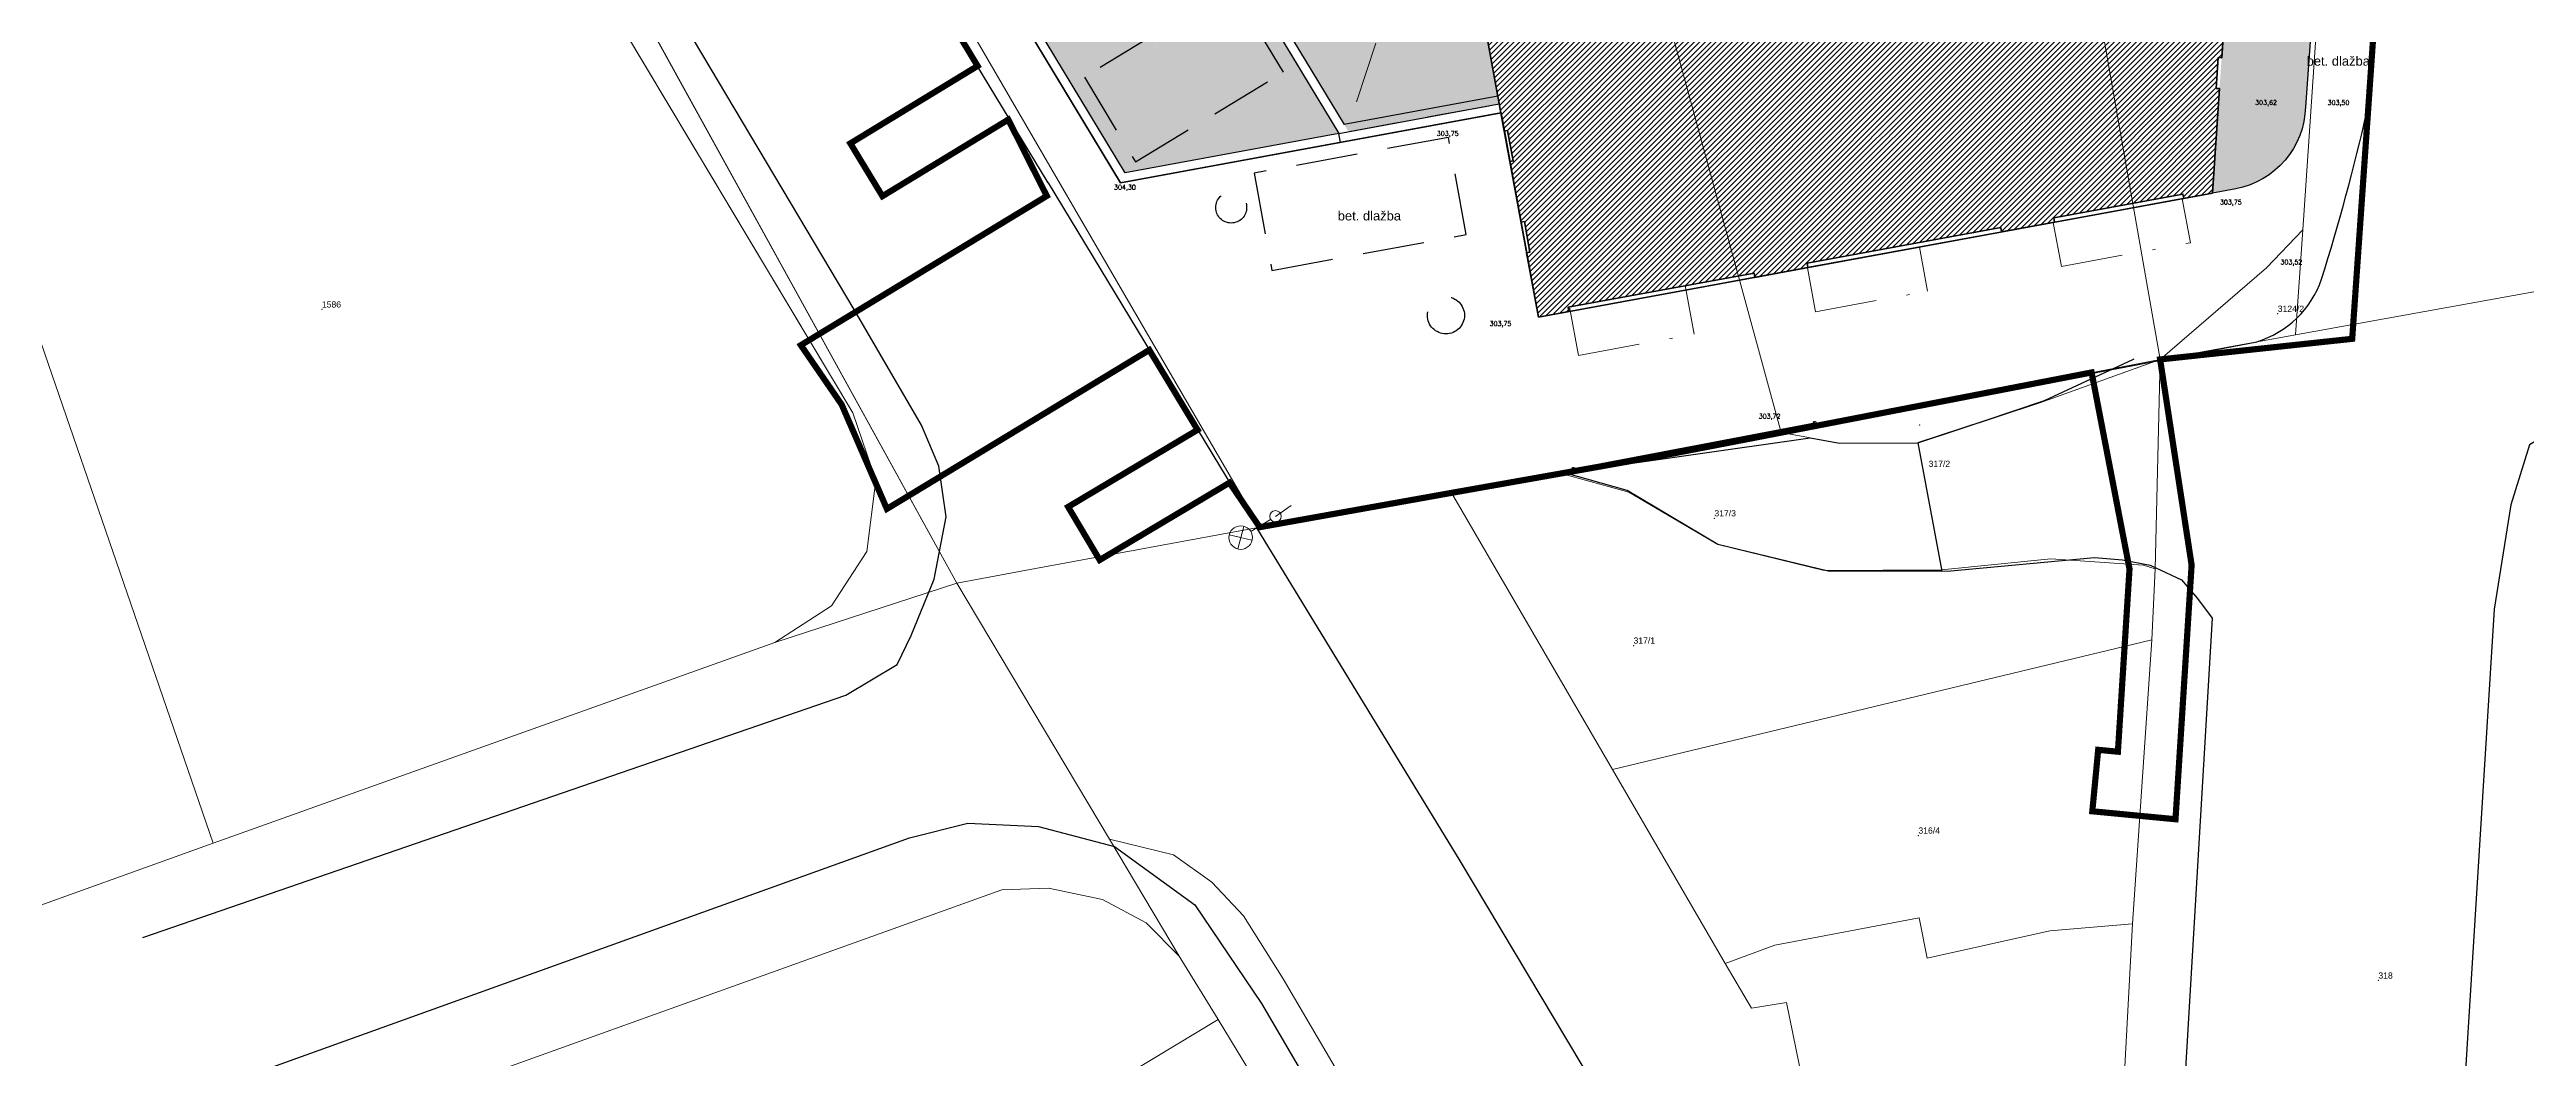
# Model space of a CAD drawing. Header units: metres. Extents: x -741772 to -729469, y -1051765 to -1042288.
# Drawn here: x -741445.2 to -741365, y -1051425.6 to -1051392.9 of the extents above; entities that cross this region are included whole.
import ezdxf
from ezdxf.enums import TextEntityAlignment as Align

# ---------------------------------------------------------------- set-up
doc = ezdxf.new("R2010")
doc.units = ezdxf.units.M
doc.header["$LTSCALE"] = 4
doc.header["$MEASUREMENT"] = 0
doc.linetypes.add('DASHED', pattern=[0.75, 0.5, -0.25])
doc.linetypes.add('ČERCHOVANÁ', pattern=[1, 0.5, -0.25, 0, -0.25])
for name, color, linetype, lineweight in [('_mobiliar VO_stavajici', 253, 'Continuous', 13), ('_navrhovany stav objekty', 253, 'Continuous', 25), ('_navrhovany stav ploch', 253, 'Continuous', 25), ('_navrhovany stav podzemni', 253, 'DASHED', 25), ('ABMV_popisky', 7, 'Continuous', 15), ('ABMV_popisky objektu', 7, 'Continuous', 9), ('ABMV_popisky povrchu', 250, 'Continuous', 9), ('ABMV_TERASY_ODVODNENI', 7, 'Continuous', 13), ('VO_TRASA_ZEMNI', 250, 'El_vedeni_podz', 20)]:
    doc.layers.add(name, color=color, linetype=linetype, lineweight=lineweight)
for name, color, linetype, lineweight, true_color in [('ABMV_popisy vysek', 251, 'Continuous', 15, 0x505050), ('Katastr_1', 7, 'Continuous', 13, 0xafbfcf), ('Katastr_2', 7, 'Continuous', 13, 0xafbfcf), ('ZELEN-NAVRH-NA KONSTRUKCI', 7, 'Continuous', 15, 0xadbb3e)]:
    doc.layers.add(name, color=color, linetype=linetype, lineweight=lineweight, true_color=true_color)
doc.layers.add('ABMV_sachty', color=6, linetype='Continuous')
doc.layers.add('POLOHOPIS', color=252, linetype='Continuous')
doc.layers.add('ZELEN-NAVRH', color=7, linetype='Continuous', true_color=0x868970)
doc.layers.add('ŘEŠENÉ ÚZEMÍ', color=7, linetype='DASHED', true_color=0xd1490a)
doc.styles.add('CARY', font='simplex.shx', dxfattribs={"height": 1.5})
doc.styles.get("Standard").update_dxf_attribs({"font": 'arial.ttf'})
doc.linetypes.add('El_vedeni_podz', pattern='A,35,-15,[107,cadkon.shx,S=5,R=0,X=0,Y=0],-50', length=100)
pattern_1 = [(50, (0, 0), (1.0758902739, -0.0941282025), [0.1125, -1.2375]), (355, (0, 0), (-0.2081270004, 1.12828820055), [0.09, -0.99]), (100.45144446, (0.0897, -0.0078), (0.8677632701, 1.03415998645), [0.095610288, -1.051713168]), (46.1842, (0, 0.3), (1.600861996, -0.2482789212), [0.16875, -1.85625]), (96.63563549, (0.1334, 0.2793), (1.4019929185, 1.4611779012), [0.143415513, -1.57757064]), (351.18416399, (0, 0.3), (1.4019929176, 1.4611779004), [0.135, -1.4850000015]), (21, (0.15, 0.225), (0.8953605782, -0.603928336), [0.1125, -1.2375]), (326, (0.15, 0.225), (0.3649729979, 1.0877250676), [0.09, -0.99]), (71.45144474, (0.2246, 0.1747), (1.2603335651, 0.4837967292), [0.095610285, -1.051713168]), (37.5, (0, 0), (0.01823978298, 0.49934078075), [0, -0.978, 0, -1.005, 0, -0.99375]), (7.5, (0, 0), (0.39460430616, 0.59161756782), [0, -0.573, 0, -0.9555, 0, -0.37875]), (327.5, (-0.3345, 0), (0.80073365426, -0.0338323076), [0, -0.375, 0, -1.17, 0, -1.5525]), (317.5, (-0.4845, 0), (0.874779254, 0.1501574735), [0, -0.4875, 0, -0.777, 0, -1.1025])]

# ---------------------------------------------------------------- blocks, each defined once
blk = doc.blocks.new('katastr nemovistosti')
at = {"layer": 'Katastr_1'}
for p, q in [((29.17, 5.43), (17.41, 72.43)), ((17.41, 72.43), (29.17, 5.43)), ((16.89, 3.06), (-1.69, 71.08)), ((37.75, 67.96), (33.79, 9.63)), ((8.3, 34.5), (16.89, 3.06)), ((-29.48, 30.94), (-13.18, 3.7)), ((33.79, 9.63), (35.24, 30.98)), ((-2.48, 4.26), (-13.49, 23.2)), ((-33.9, -10.23), (-44.91, 21.73)), ((-44.91, 21.73), (-33.9, -10.23)), ((33.79, 9.63), (32.62, 8.4)), ((32.62, 8.4), (33.79, 9.63)), ((33.79, 9.63), (33.56, 6.23)), ((33.56, 6.23), (33.79, 9.63)), ((32.62, 8.4), (29.17, 5.43)), ((29.17, 5.43), (32.62, 8.4)), ((33.56, 6.23), (44.8, 8.26)), ((44.8, 8.26), (33.56, 6.23)), ((29.17, 5.43), (33.56, 6.23)), ((33.56, 6.23), (29.17, 5.43)), ((16.89, 3.06), (29.17, 5.43)), ((29.17, 5.43), (16.89, 3.06)), ((25.27, 4.02), (29.17, 5.43)), ((29.17, 5.43), (25.27, 4.02)), ((29.01, -1.35), (29.17, 5.43)), ((29.17, 5.43), (29.01, -1.35)), ((0, 0), (-2.48, 4.26)), ((21.32, 2.72), (25.27, 4.02)), ((25.27, 4.02), (21.32, 2.72)), ((-13.18, 3.7), (-12.43, 1.52)), ((10.95, 1.95), (13.76, 2.45)), ((13.76, 2.45), (10.95, 1.95)), ((13.76, 2.45), (16.89, 3.06)), ((16.89, 3.06), (13.76, 2.45)), ((16.89, 3.06), (18.78, 2.72)), ((18.78, 2.72), (16.89, 3.06)), ((18.78, 2.72), (21.32, 2.72)), ((21.32, 2.72), (18.78, 2.72)), ((9.77, 1.74), (6.21, 1.11)), ((6.21, 1.11), (9.77, 1.74)), ((9.77, 1.74), (10.95, 1.95)), ((10.95, 1.95), (9.77, 1.74)), ((11.96, 1.13), (9.77, 1.74)), ((9.77, 1.74), (11.96, 1.13)), ((-12.43, 1.52), (-12.73, -0.79)), ((0, 0), (6.21, 1.11)), ((6.21, 1.11), (0, 0)), ((6.21, 1.11), (11.43, -7.84)), ((11.43, -7.84), (6.21, 1.11)), ((14.84, -0.56), (11.96, 1.13)), ((11.96, 1.13), (14.84, -0.56)), ((-12.73, -0.79), (-13.87, -2.55)), ((-7.26, -1.34), (0, 0)), ((18.29, -1.4), (14.84, -0.56)), ((14.84, -0.56), (18.29, -1.4)), ((-9.81, -1.81), (-7.26, -1.34)), ((22.09, -1.38), (18.29, -1.4)), ((18.29, -1.4), (22.09, -1.38)), ((25.63, -1.02), (22.09, -1.38)), ((22.09, -1.38), (25.63, -1.02)), ((28.63, -1.23), (25.63, -1.02)), ((25.63, -1.02), (28.63, -1.23)), ((29.01, -1.35), (28.63, -1.23)), ((28.63, -1.23), (29.01, -1.35)), ((28.9, -3.65), (29.01, -1.35)), ((29.01, -1.35), (28.9, -3.65)), ((-15.71, -3.73), (-9.81, -1.81)), ((-4.87, -10.1), (-9.81, -1.81)), ((-9.81, -1.81), (-4.87, -10.1)), ((-13.87, -2.55), (-15.71, -3.73)), ((-15.71, -3.73), (-33.9, -10.23)), ((-33.9, -10.23), (-15.71, -3.73)), ((11.43, -7.84), (28.9, -3.65)), ((28.9, -3.65), (11.43, -7.84)), ((28.9, -3.65), (28.28, -12.84)), ((28.28, -12.84), (28.9, -3.65)), ((15.08, -14.12), (11.43, -7.84)), ((11.43, -7.84), (15.08, -14.12)), ((-52.73, -16.97), (-33.9, -10.23)), ((-33.9, -10.23), (-52.73, -16.97)), ((-2.61, -13.89), (-4.87, -10.1)), ((-4.87, -10.1), (-2.79, -10.61)), ((-2.79, -10.61), (-4.87, -10.1)), ((-4.87, -10.1), (-2.61, -13.89)), ((-2.79, -10.61), (-1.55, -11.49)), ((-1.55, -11.49), (-2.79, -10.61)), ((-26.22, -18.15), (-8.35, -11.74)), ((-8.35, -11.74), (-26.22, -18.15)), ((-8.35, -11.74), (-6.84, -11.68)), ((-6.84, -11.68), (-8.35, -11.74)), ((-6.84, -11.68), (-5.09, -12.05)), ((-5.09, -12.05), (-6.84, -11.68)), ((-1.55, -11.49), (-0.52, -12.58)), ((-0.52, -12.58), (-1.55, -11.49)), ((-5.09, -12.05), (-3.68, -12.81)), ((-3.68, -12.81), (-5.09, -12.05)), ((-3.68, -12.81), (-2.61, -13.89)), ((-2.61, -13.89), (-3.68, -12.81)), ((-0.52, -12.58), (0.76, -14.62)), ((0.76, -14.62), (-0.52, -12.58)), ((21.36, -12.64), (16.69, -13.53)), ((16.69, -13.53), (21.36, -12.64)), ((21.62, -13.95), (21.36, -12.64)), ((21.36, -12.64), (21.62, -13.95)), ((16.69, -13.53), (15.08, -14.12)), ((15.08, -14.12), (16.69, -13.53)), ((25.6, -13.06), (21.62, -13.95)), ((21.62, -13.95), (25.6, -13.06)), ((28.28, -12.84), (25.6, -13.06)), ((25.6, -13.06), (28.28, -12.84)), ((27.33, -30.38), (28.28, -12.84)), ((28.28, -12.84), (27.33, -30.38)), ((-1.34, -15.93), (-2.61, -13.89)), ((-2.61, -13.89), (-1.34, -15.93)), ((15.93, -15.57), (15.08, -14.12)), ((15.08, -14.12), (15.93, -15.57)), ((0.76, -14.62), (15.96, -40.53)), ((15.96, -40.53), (0.76, -14.62)), ((-1.34, -15.93), (-11.55, -22.08)), ((-11.55, -22.08), (-1.34, -15.93)), ((4.68, -25.9), (-1.34, -15.93)), ((-1.34, -15.93), (4.68, -25.9)), ((17.07, -15.38), (15.93, -15.57)), ((15.93, -15.57), (17.07, -15.38)), ((18.54, -22.59), (17.07, -15.38)), ((17.07, -15.38), (18.54, -22.59))]:
    blk.add_line(p, q, dxfattribs=at)
blk.add_lwpolyline([(-111.93, 285.11), (-102.85, 253.79, 0.190076), (-92.08, 253.46), (-90.63, 250.07), (-84.5, 234.47, 0.363311), (-101.85, 213.09), (-84.59, 153.13), (-78.61, 135.3), (-67.57, 116.27), (-50.67, 87.14), (-49.8, 85.64), (-41.95, 72.15), (-13.49, 23.2), (-2.48, 4.26), (0, 0), (-7.26, -1.34), (-9.81, -1.81), (-85.35, 135.12), (-125.54, 274.55), (-176.04, 440.07)], format="xyb", dxfattribs=at)
blk.add_lwpolyline([(-125.54, 274.55), (-85.35, 135.12), (-9.81, -1.81), (-15.71, -3.73), (-13.87, -2.55), (-12.73, -0.79), (-12.43, 1.52), (-13.18, 3.7), (-29.48, 30.94), (-40.78, 49.81), (-44.81, 56.54), (-51.07, 67), (-61.35, 84.17), (-71.63, 101.34), (-82.06, 118.44), (-91.67, 134.83), (-98.57, 158.55)], dxfattribs=at)
for p in [(-30.38, 7.05), (32.98, 6.91), (21.38, 3.31), (14.73, 0.29), (12.11, -3.83), (21.34, -9.98), (36.24, -14.67)]:
    blk.add_point(p, dxfattribs=at)
at = {"layer": 'Katastr_2', "linetype": 'Continuous'}
for s, p in [('1586', (-30.38, 7.05)), ('3124/2', (32.98, 6.91)), ('317/2', (21.67, 1.892)), ('317/3', (14.73, 0.29)), ('317/1', (12.11, -3.83)), ('316/4', (21.34, -9.98)), ('318', (36.24, -14.67))]:
    blk.add_text(s, height=0.2, dxfattribs=at).set_placement(p, align=Align.BOTTOM_LEFT)
blk = doc.blocks.new('VO lampa')
for points in [[(-0.258, -0.261), (0.268, 0.27), (0, 0), (0.255, -0.267), (-0.26, 0.273)], [(0, -1.132), (0.003, -0.382)]]:
    blk.add_lwpolyline(points)
for centre, radius in [((0, 0), 0.381), ((0.005, -1.317), 0.185)]:
    blk.add_circle(centre, radius)
blk = doc.blocks.new('402')
blk.add_lwpolyline([(0.09, 0.15), (0.18, 0), (0.09, -0.15), (-0.09, -0.15), (-0.18, 0), (-0.09, 0.15), (0.09, 0.15)])

msp = doc.modelspace()

# ---------------------------------------------------------------- hatches: boundary and pattern name
at = {"layer": 'ABMV_popisky'}
h = msp.add_hatch(dxfattribs=at)
h.set_pattern_fill('ANSI31', color=256)
h.set_pattern_definition([(45, (0, 0), (-0.088388347648, 0.088388347648), [])])
h.paths.add_polyline_path([(-741396.986, -1051401.595), (-741397.371, -1051399.505), (-741397.263, -1051399.485), (-741397.444, -1051398.501), (-741397.552, -1051398.521), (-741397.914, -1051396.554), (-741397.806, -1051396.534), (-741397.987, -1051395.551), (-741398.095, -1051395.571), (-741399.239, -1051389.35), (-741394.484, -1051388.475), (-741392.517, -1051388.113), (-741390.796, -1051387.796), (-741389.813, -1051387.615), (-741383.912, -1051386.53), (-741383.892, -1051386.638), (-741382.908, -1051386.457), (-741382.928, -1051386.349), (-741379.486, -1051385.715), (-741379.466, -1051385.823), (-741378.483, -1051385.642), (-741378.503, -1051385.534), (-741376.659, -1051385.195), (-741376.478, -1051386.178), (-741376.586, -1051386.198), (-741376.278, -1051387.87), (-741376.17, -1051387.85), (-741375.944, -1051389.08), (-741376.052, -1051389.1), (-741375.894, -1051389.96), (-741374.621, -1051389.726), (-741374.856, -1051393.199), (-741374.966, -1051393.191), (-741375.034, -1051394.189), (-741374.924, -1051394.196), (-741375.154, -1051397.577), (-741376.087, -1051397.749), (-741376.113, -1051397.606), (-741380.293, -1051398.375), (-741380.267, -1051398.518), (-741381.988, -1051398.835), (-741382.014, -1051398.692), (-741388.284, -1051399.846), (-741388.258, -1051399.988), (-741389.979, -1051400.305), (-741390.005, -1051400.163), (-741396.029, -1051401.271), (-741396.003, -1051401.414)])
at = {"layer": 'ZELEN-NAVRH'}
h = msp.add_hatch(dxfattribs=at)
h.set_pattern_fill('AR-CONC', color=256, scale=0.15)
h.set_pattern_definition(pattern_1)
h.paths.add_polyline_path([(-741452.729, -1051327.299), (-741452.818, -1051327.352), (-741444.919, -1051340.408), (-741443.888, -1051342.112), (-741443.187, -1051341.673)])
h.paths.add_polyline_path([(-741442.353, -1051342.934), (-741442.851, -1051343.246), (-741440.603, -1051346.962), (-741439.968, -1051346.564)])
h.paths.add_polyline_path([(-741421.001, -1051375.25), (-741422.822, -1051376.352), (-741418.007, -1051384.309), (-741415.89, -1051382.982)])
h.paths.add_polyline_path([(-741414.421, -1051385.189), (-741416.636, -1051386.576), (-741410.378, -1051396.919), (-741406.965, -1051396.291), (-741410.987, -1051390.375)])
h.paths.add_polyline_path([(-741438.589, -1051348.65), (-741439.303, -1051349.097), (-741431.151, -1051362.583), (-741429.896, -1051361.797)])
h.paths.add_polyline_path([(-741428.857, -1051363.324), (-741430.194, -1051364.166), (-741423.881, -1051374.597), (-741422.124, -1051373.534)])
h = msp.add_hatch(dxfattribs=at)
h.set_pattern_fill('AR-CONC', color=256, scale=0.15)
h.set_pattern_definition(pattern_1)
edge = h.paths.add_edge_path()
edge.add_line((-741391.94, -1051382.204), (-741375.541, -1051379.194))
edge.add_line((-741375.541, -1051379.194), (-741385.271, -1051378.532))
edge.add_arc((-741386.456, -1051396.388), 17.895, 86.20395, 119.59503)
edge.add_line((-741395.294, -1051380.827), (-741391.054, -1051387.596))
edge.add_line((-741391.054, -1051387.596), (-741390.914, -1051387.819))
edge.add_line((-741390.914, -1051387.819), (-741391.94, -1051382.204))
edge = h.paths.add_edge_path()
edge.add_line((-741371.741, -1051389.196), (-741374.622, -1051389.727))
edge.add_line((-741374.622, -1051389.727), (-741375.156, -1051397.578))
edge.add_line((-741375.156, -1051397.578), (-741374.404, -1051397.439))
edge.add_arc((-741374.899, -1051394.729), 2.755, 280.35205, 358.81513)
edge.add_line((-741372.145, -1051394.786), (-741371.741, -1051389.196))
h.paths.add_polyline_path([(-741407.711, -1051388.625), (-741410.32, -1051390.263), (-741413.758, -1051384.774), (-741414.428, -1051385.193), (-741406.993, -1051396.296), (-741403.422, -1051395.639)])
at = {"layer": 'ZELEN-NAVRH-NA KONSTRUKCI', "linetype": 'Continuous', "ltscale": 2}
h = msp.add_hatch(dxfattribs=at)
h.set_pattern_fill('AR-CONC', color=256, scale=0.1)
h.set_pattern_definition([(50, (0, 0), (0.7172601826, -0.06275213498), [0.075, -0.825]), (355, (0, 0), (-0.1387513336, 0.7521921337), [0.06, -0.66]), (100.45144446, (0.0598, -0.0052), (0.57850884673, 0.68943999097), [0.063740192, -0.701142112]), (46.1842, (0, 0.2), (1.0672413307, -0.1655192808), [0.1125, -1.2375]), (96.63563549, (0.0889, 0.1862), (0.9346619457, 0.9741186008), [0.095610342, -1.05171376]), (351.18416399, (0, 0.2), (0.9346619451, 0.9741186003), [0.09, -0.990000001]), (21, (0.1, 0.15), (0.59690705212, -0.40261889067), [0.075, -0.825]), (326, (0.1, 0.15), (0.24331533192, 0.72515004505), [0.06, -0.66]), (71.45144474, (0.14974, 0.11645), (0.84022237673, 0.3225311528), [0.06374019, -0.701142112]), (37.5, (0, 0), (0.012159855317, 0.33289385383), [0, -0.652, 0, -0.67, 0, -0.6625]), (7.5, (0, 0), (0.26306953744, 0.39441171188), [0, -0.382, 0, -0.637, 0, -0.2525]), (327.5, (-0.223, 0), (0.53382243617, -0.022554871734), [0, -0.25, 0, -0.78, 0, -1.035]), (317.5, (-0.323, 0), (0.58318616934, 0.10010498233), [0, -0.325, 0, -0.518, 0, -0.735])])
h.paths.add_polyline_path([(-741399.241, -1051389.351), (-741391.231, -1051387.877), (-741395.548, -1051380.987), (-741407.452, -1051388.472), (-741403.143, -1051395.588), (-741398.259, -1051394.688)])
h.paths.add_polyline_path([(-741395.718, -1051380.763), (-741396.688, -1051379.214), (-741411.195, -1051388.301), (-741410.225, -1051389.85)])
h.paths.add_polyline_path([(-741413.885, -1051351.711), (-741414.685, -1051350.434), (-741429.217, -1051359.537), (-741428.401, -1051360.86)])
edge = h.paths.add_edge_path()
edge.add_arc((-741406.802, -1051362.586), 11.127, 86.89923, 105.51033)
edge.add_line((-741409.778, -1051351.865), (-741407.486, -1051355.703))
edge.add_arc((-741406.802, -1051362.589), 6.919, 86.11727, 95.67347, ccw=False)
edge.add_line((-741406.333, -1051355.685), (-741406.201, -1051351.476))
h.paths.add_polyline_path([(-741400.095, -1051350.054), (-741403.407, -1051349.792), (-741403.522, -1051351.658), (-741406.201, -1051351.476), (-741406.333, -1051355.685), (-741400.504, -1051356.081)])
h.paths.add_polyline_path([(-741427.415, -1051362.425), (-741426.56, -1051363.771), (-741412.054, -1051354.635), (-741412.906, -1051353.281), (-741412.906, -1051353.281), (-741412.906, -1051353.281)])
edge = h.paths.add_edge_path()
edge.add_line((-741412.644, -1051353.118), (-741410.414, -1051356.687))
edge.add_arc((-741406.861, -1051362.413), 6.738, 95.3213, 121.82266, ccw=False)
edge.add_line((-741407.486, -1051355.703), (-741409.806, -1051351.873))
edge.add_arc((-741406.822, -1051362.532), 11.069, 105.63974, 121.73308)

# ---------------------------------------------------------------- linework, layer by layer
msp.add_line((-741395.86, -1051406.5), (-741388.04, -1051405.01))
at = {"layer": '_navrhovany stav objekty'}
for p, q in [((-741410.526, -1051397.249), (-741417.044, -1051386.476)), ((-741410.377, -1051396.916), (-741416.634, -1051386.573)), ((-741407.708, -1051388.625), (-741403.458, -1051395.643)), ((-741407.451, -1051388.469), (-741403.281, -1051395.356)), ((-741403.458, -1051395.643), (-741398.258, -1051394.685)), ((-741403.458, -1051395.643), (-741398.258, -1051394.686)), ((-741398.258, -1051394.685), (-741398.203, -1051394.98)), ((-741398.203, -1051394.98), (-741410.526, -1051397.249)), ((-741403.458, -1051395.643), (-741410.377, -1051396.916))]:
    msp.add_line(p, q, dxfattribs=at)
for points in [[(-741403.398, -1051395.937), (-741403.458, -1051395.643), (-741398.258, -1051394.686), (-741398.203, -1051394.98), (-741403.398, -1051395.937)], [(-741398.258, -1051394.686), (-741398.303, -1051394.44), (-741403.281, -1051395.356)]]:
    msp.add_lwpolyline(points, dxfattribs=at)
at = {"layer": '_navrhovany stav ploch'}
for points in [[(-741412.871, -1051397.249), (-741412.872, -1051397.249), (-741420.269, -1051385.037), (-741425.745, -1051375.991)], [(-741423.23, -1051376.251), (-741418.546, -1051383.994), (-741418.105, -1051384.722), (-741415.005, -1051382.78), (-741414.793, -1051382.647), (-741416.504, -1051379.914), (-741414.851, -1051378.879), (-741412.052, -1051383.349), (-741413.916, -1051384.517), (-741417.044, -1051386.476), (-741410.526, -1051397.249), (-741398.193, -1051394.979), (-741396.987, -1051401.593), (-741375.155, -1051397.575), (-741375.155, -1051397.574), (-741396.987, -1051401.593), (-741398.193, -1051394.979), (-741410.526, -1051397.249)], [(-741376.225, -1051397.772), (-741380.366, -1051398.534), (-741384.732, -1051399.337), (-741388.332, -1051400), (-741392.227, -1051400.717), (-741395.934, -1051401.399), (-741396.986, -1051401.592), (-741396.987, -1051401.593), (-741397.021, -1051401.404), (-741398.203, -1051394.98), (-741410.526, -1051397.249)], [(-741412.871, -1051397.249), (-741409.989, -1051402.007), (-741406.114, -1051408.404), (-741389.129, -1051405.327), (-741375.297, -1051402.688)]]:
    msp.add_lwpolyline(points, dxfattribs=at)
for points in [[(-741375.297, -1051402.688), (-741373.718, -1051402.386, 0.241024), (-741371.623, -1051400.364, 0.020594), (-741370.149, -1051394.927), (-741369.348, -1051383.848)], [(-741376.659, -1051385.195), (-741375.785, -1051389.94), (-741374.621, -1051389.724), (-741371.739, -1051389.193), (-741372.144, -1051394.783, -0.35639), (-741374.403, -1051397.436), (-741375.155, -1051397.575), (-741376.225, -1051397.772), (-741376.225, -1051397.772)]]:
    msp.add_lwpolyline(points, format="xyb", dxfattribs=at)
at = {"layer": '_navrhovany stav ploch', "lineweight": 40}
for points in [[(-741396.986, -1051401.595), (-741397.371, -1051399.505), (-741397.263, -1051399.485), (-741397.444, -1051398.501), (-741397.552, -1051398.521), (-741397.914, -1051396.554), (-741397.806, -1051396.534), (-741397.987, -1051395.551), (-741398.095, -1051395.571), (-741399.239, -1051389.35)], [(-741374.621, -1051389.726), (-741374.856, -1051393.199), (-741374.966, -1051393.191), (-741375.034, -1051394.189), (-741374.924, -1051394.196), (-741375.154, -1051397.577), (-741376.087, -1051397.749), (-741376.113, -1051397.606), (-741380.293, -1051398.375), (-741380.267, -1051398.518), (-741381.988, -1051398.835), (-741382.014, -1051398.692), (-741388.284, -1051399.846), (-741388.258, -1051399.988), (-741389.979, -1051400.305), (-741390.005, -1051400.163), (-741396.029, -1051401.271), (-741396.003, -1051401.414), (-741396.986, -1051401.595)]]:
    msp.add_lwpolyline(points, dxfattribs=at)
at = {"layer": '_navrhovany stav podzemni', "flags": 128}
msp.add_lwpolyline([(-741413.916, -1051384.518), (-741410.319, -1051390.26), (-741407.708, -1051388.625), (-741403.458, -1051395.643), (-741398.258, -1051394.686)], dxfattribs=at)
at = {"layer": '_navrhovany stav podzemni'}
for points in [[(-741410.043, -1051396.561), (-741405.251, -1051393.663), (-741406.91, -1051390.926), (-741411.699, -1051393.824)], [(-741405.623, -1051400.078), (-741399.329, -1051398.92), (-741399.908, -1051395.773), (-741406.202, -1051396.931)]]:
    msp.add_lwpolyline(points, close=True, dxfattribs=at)
for centre, radius in [((-741406.942, -1051398.045), 0.5), ((-741399.987, -1051401.533), 0.6)]:
    msp.add_circle(centre, radius, dxfattribs=at)
at = {"layer": 'ABMV_popisky', "linetype": 'ČERCHOVANÁ'}
for points in [[(-741380.311, -1051398.526), (-741380.049, -1051399.952), (-741375.869, -1051399.183), (-741376.131, -1051397.757)], [(-741388.277, -1051399.992), (-741388.015, -1051401.418), (-741384.386, -1051400.75), (-741384.648, -1051399.324)], [(-741395.98, -1051401.262), (-741395.691, -1051402.831), (-741391.944, -1051402.141), (-741392.233, -1051400.572)]]:
    msp.add_lwpolyline(points, dxfattribs=at)
at = {"layer": 'ABMV_TERASY_ODVODNENI', "linetype": 'DASHED'}
msp.add_lwpolyline([(-741401.317, -1051389.877), (-741403.078, -1051395.217)], dxfattribs=at)
at = {"layer": 'POLOHOPIS'}
for points in [[(-741442.197, -1051421.674), (-741419.424, -1051413.823), (-741417.766, -1051412.832), (-741417.307, -1051411.897), (-741416.56, -1051410.072), (-741416.174, -1051408.051), (-741416.412, -1051406.417), (-741416.979, -1051405.089), (-741419.16, -1051401.348), (-741441.132, -1051364.434), (-741455.053, -1051340.855), (-741489.52, -1051282.502), (-741492.488, -1051276.908), (-741493.908, -1051273.294)], [(-741292.45, -1051393.823), (-741323.542, -1051397.109), (-741323.542, -1051401.341), (-741338.89, -1051403.266), (-741341.128, -1051402.043), (-741359.867, -1051403.61), (-741362.404, -1051404.216), (-741364.888, -1051405.723), (-741365.484, -1051407.669), (-741366.025, -1051411.039), (-741367.396, -1051433.082), (-741367.862, -1051447.034), (-741367.601, -1051454.79)], [(-741383.927, -1051409.819), (-741387.609, -1051409.819), (-741391.18, -1051408.95), (-741394.112, -1051407.2), (-741396.144, -1051406.631), (-741388.185, -1051405.5), (-741387.24, -1051405.67), (-741384.7, -1051405.658)], [(-741453.581, -1051431.46), (-741417.366, -1051418.446), (-741415.479, -1051417.971), (-741413.181, -1051418.078), (-741410.725, -1051418.723), (-741408.124, -1051420.618), (-741405.96, -1051423.808), (-741380.263, -1051467.7)]]:
    msp.add_lwpolyline(points, dxfattribs=at)
msp.add_lwpolyline([(-741377.702, -1051402.95), (-741377.743, -1051402.977), (-741380.61, -1051404.3), (-741382.556, -1051404.959), (-741384.7, -1051405.658), (-741383.927, -1051409.819), (-741383.632, -1051409.802), (-741378.98, -1051409.37), (-741378.068, -1051409.444), (-741377.17, -1051409.62), (-741376.159, -1051410.091), (-741375.64, -1051410.7), (-741375.16, -1051411.34), (-741376.049, -1051426.293), (-741377.18, -1051442.92), (-741374.288, -1051442.96, -0.275095), (-741379.438, -1051446.373, -0.275095), (-741384.894, -1051443.473), (-741390.322, -1051434.585), (-741399.52, -1051419.19), (-741406.115, -1051408.408)], format="xyb", dxfattribs=at)
at = {"layer": 'VO_TRASA_ZEMNI', "ltscale": 0.02}
msp.add_line((-741405, -1051407.69), (-741405.51, -1051408.04), dxfattribs=at)
at = {"layer": 'ŘEŠENÉ ÚZEMÍ', "color": 11, "ltscale": 4, "true_color": 0xf27172, "const_width": 0.2}
msp.add_lwpolyline([(-741366.754, -1051346.73), (-741370.628, -1051402.293), (-741376.85, -1051402.96), (-741375.83, -1051409.614), (-741376.352, -1051417.843), (-741379.047, -1051417.586), (-741378.857, -1051415.596), (-741378.218, -1051415.657), (-741377.842, -1051409.742), (-741379.07, -1051403.382), (-741389.13, -1051405.33), (-741392.685, -1051406.016), (-741396.25, -1051406.65), (-741399.81, -1051407.28), (-741406.02, -1051408.39), (-741406.997, -1051406.95), (-741411.202, -1051409.452), (-741412.225, -1051407.733), (-741408.032, -1051405.239), (-741409.596, -1051402.655), (-741418.096, -1051407.798), (-741419.562, -1051404.421), (-741420.884, -1051402.499), (-741412.916, -1051397.669), (-741414.164, -1051395.198), (-741418.241, -1051397.676), (-741419.28, -1051395.967), (-741415.158, -1051393.461), (-741442.807, -1051347.762)], dxfattribs=at)

# ---------------------------------------------------------------- block references
at = {"xscale": 0.25, "yscale": 0.25}
for p in [(-741388.04, -1051405.01), (-741395.86, -1051406.5)]:
    msp.add_blockref('402', p, dxfattribs=at)
at = {"layer": '_mobiliar VO_stavajici', "rotation": 121.1866182361126}
msp.add_blockref('VO lampa', (-741406.634, -1051408.726), dxfattribs=at)
at = {"layer": 'ABMV_sachty', "lineweight": 50}
msp.add_blockref('katastr nemovistosti', (-741406.02, -1051408.39), dxfattribs=at)

# ---------------------------------------------------------------- texts
at = {"layer": 'ABMV_popisky objektu', "insert": (-741372.104, -1051393.152), "char_height": 0.67343, "attachment_point": 1}
msp.add_mtext_dynamic_manual_height_columns('{\\fArial|b0|i0|c238|p34;\\H0.44549x;bet. dlažba}', width=10.52756, gutter_width=3.367, heights=[0], dxfattribs=at)
at = {"layer": 'ABMV_popisky povrchu', "insert": (-741403.491, -1051398.161), "char_height": 0.67343, "attachment_point": 1}
msp.add_mtext_dynamic_manual_height_columns('{\\fArial|b0|i0|c238|p34;\\H0.44549x;bet. dlažba}', width=10.52756, gutter_width=3.367, heights=[0], dxfattribs=at)
at = {"layer": 'ABMV_popisy vysek', "lineweight": 20, "style": 'CARY'}
for s, p in [('303,62', (-741373.772, -1051394.718, -0.199)), ('303,50', (-741371.425, -1051394.722, -0.199)), ('303,75', (-741400.283, -1051395.724, -0.199)), ('304,30', (-741410.739, -1051397.462, -0.199)), ('303,75', (-741374.914, -1051397.944, -0.199)), ('303,52', (-741372.952, -1051399.883, -0.199)), ('303,75', (-741398.572, -1051401.876, -0.199)), ('303,72', (-741389.854, -1051404.874, -0.199))]:
    msp.add_text(s, height=0.15, dxfattribs=at).set_placement(p)

doc.saveas('drawing.dxf')
